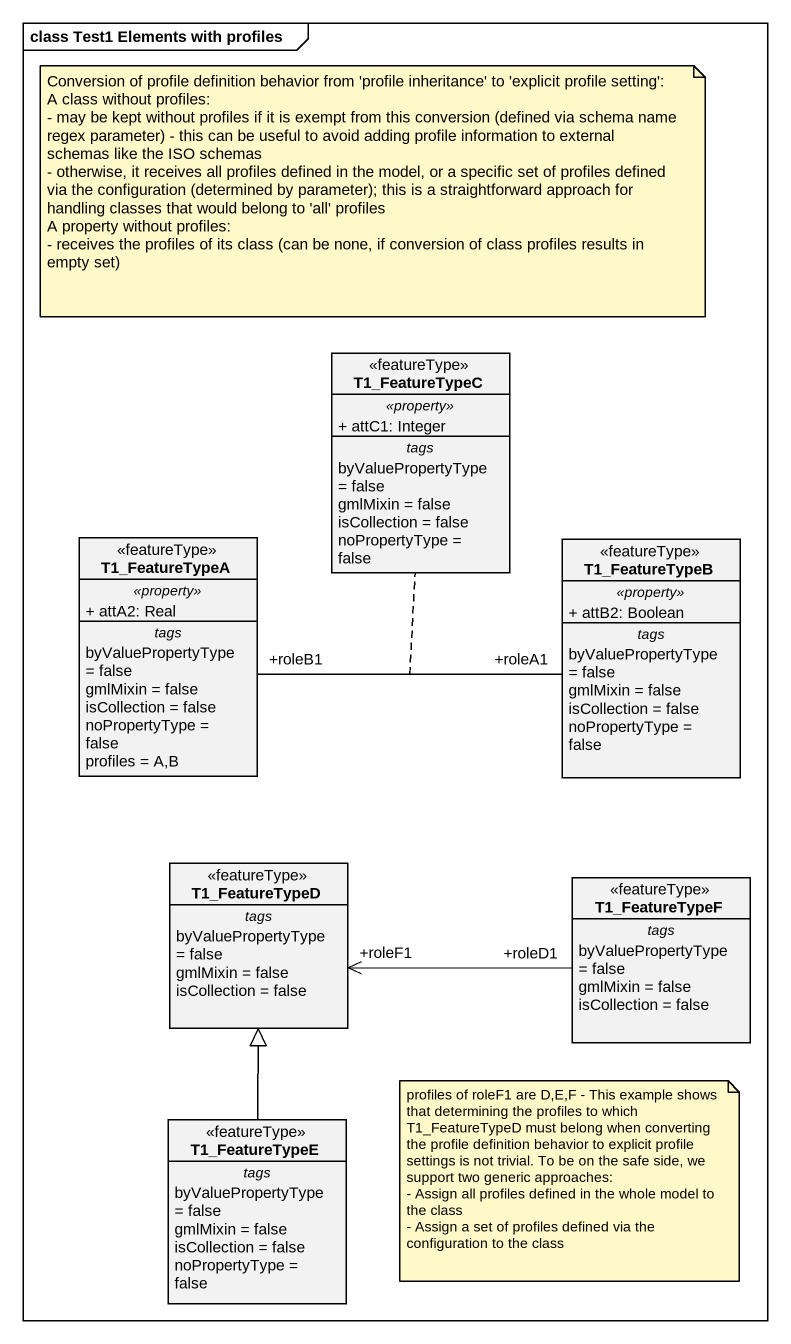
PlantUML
@startuml
mainframe class Test1 Elements with profiles
hide circle
hide empty members
skinparam classAttributeIconSize 0
class T1_FeatureTypeC <<featureType>> {
  .. <<property>> ..
  + attC1: Integer
  -- tags --
  byValuePropertyType = false
  gmlMixin = false
  isCollection = false
  noPropertyType = false
}
class T1_FeatureTypeA <<featureType>> {
  .. <<property>> ..
  + attA2: Real
  -- tags --
  byValuePropertyType = false
  gmlMixin = false
  isCollection = false
  noPropertyType = false
  profiles = A,B
}
class T1_FeatureTypeB <<featureType>> {
  .. <<property>> ..
  + attB2: Boolean
  -- tags --
  byValuePropertyType = false
  gmlMixin = false
  isCollection = false
  noPropertyType = false
}
class T1_FeatureTypeD <<featureType>> {
  -- tags --
  byValuePropertyType = false
  gmlMixin = false
  isCollection = false
}
class T1_FeatureTypeF <<featureType>> {
  -- tags --
  byValuePropertyType = false
  gmlMixin = false
  isCollection = false
}
class T1_FeatureTypeE <<featureType>> {
  -- tags --
  byValuePropertyType = false
  gmlMixin = false
  isCollection = false
  noPropertyType = false
}
T1_FeatureTypeA "+roleB1" -right- "+roleA1" T1_FeatureTypeB
(T1_FeatureTypeA, T1_FeatureTypeB) .. T1_FeatureTypeC
T1_FeatureTypeF "+roleD1" -left-> "+roleF1" T1_FeatureTypeD
T1_FeatureTypeE -up-|> T1_FeatureTypeD
note as N1
  Conversion of profile definition behavior from 'profile inheritance' to 'explicit profile setting':
  A class without profiles:
  - may be kept without profiles if it is exempt from this conversion (defined via schema name regex parameter) - this can be useful to avoid adding profile information to external schemas like the ISO schemas
  - otherwise, it receives all profiles defined in the model, or a specific set of profiles defined via the configuration (determined by parameter); this is a straightforward approach for handling classes that would belong to 'all' profiles
  A property without profiles:
  - receives the profiles of its class (can be none, if conversion of class profiles results in empty set)
end note
note as N2
  profiles of roleF1 are D,E,F - This example shows that determining the profiles to which T1_FeatureTypeD must belong when converting the profile definition behavior to explicit profile settings is not trivial. To be on the safe side, we support two generic approaches:
  - Assign all profiles defined in the whole model to the class
  - Assign a set of profiles defined via the configuration to the class
end note
@enduml
